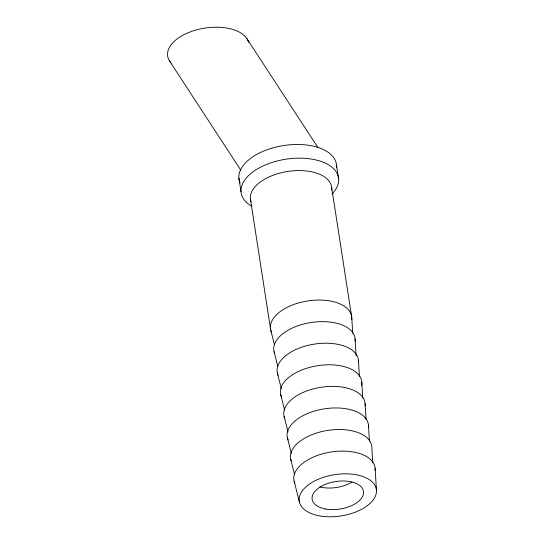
<?xml version="1.0" encoding="UTF-8"?>
<svg xmlns="http://www.w3.org/2000/svg" width="544" height="544" viewBox="0 0 544 544"><rect width="100%" height="100%" fill="white"/><g stroke="black" fill="none" stroke-linecap="round" stroke-linejoin="round"><path stroke-width="0.82" d="M246.799 38.502L317.954 147.567M169.66 61.152L240.815 170.211M270.742 330.092L274.455 344.774M274.088 351.669L277.794 366.357M277.426 373.252L281.343 388.749M280.765 394.828L284.682 410.326M284.104 416.405L288.021 431.902M287.45 437.981L291.36 453.478M290.788 459.564L294.494 474.246M294.127 481.141L299.486 502.343M336.512 165.22L338.626 178.888M331.718 187.864L351.757 317.336L352.716 333.295M250.362 198.56L270.409 328.025M238.884 178.051L241.006 191.719M375.142 468.377L376.448 490.226A38.998 20.896 -8.8 0 1 319.824 515.93A38.998 20.896 -8.8 0 1 317.145 479.754A38.998 20.896 -8.8 0 1 376.448 490.226M372.756 462.767L371.804 446.801A41.052 21.998 -8.8 0 0 326.278 430.651A41.052 21.998 -8.8 0 0 291.217 460.904M368.465 425.224L369.417 441.184M365.119 403.648L366.078 419.608M361.78 382.065L362.739 398.031M358.442 360.488L359.394 376.455M355.103 338.912L356.102 355.715M271.449 332.092A41.052 21.998 -8.8 0 1 307.516 300.975A41.052 21.998 -8.8 0 1 351.73 319.45M274.788 353.668A41.052 21.998 -8.8 0 1 310.855 322.551A41.052 21.998 -8.8 0 1 355.069 341.027M278.134 375.251A41.052 21.998 -8.8 0 1 314.201 344.128A41.052 21.998 -8.8 0 1 358.414 362.603M281.472 396.828A41.052 21.998 -8.8 0 1 318.825 365.514A41.052 21.998 -8.8 0 1 361.529 385.608M284.811 418.404A41.052 21.998 -8.8 0 1 320.878 387.287A41.052 21.998 -8.8 0 1 365.092 405.756M288.15 439.98A41.052 21.998 -8.8 0 1 324.217 408.864A41.052 21.998 -8.8 0 1 368.431 427.339M352.097 482.025A25.976 13.92 -8.8 0 1 319.865 486.894M294.834 483.14A41.052 21.998 -8.8 0 1 330.902 452.016A41.052 21.998 -8.8 0 1 375.115 470.492M251.131 201.967A41.052 21.998 -8.8 0 1 288.116 171.408A41.052 21.998 -8.8 0 1 331.69 189.978M251.913 206.251A49.266 26.398 -8.8 0 1 254.714 170.632A49.266 26.398 -8.8 0 1 319.382 160.874A49.266 26.398 -8.8 0 1 331.935 194.167M240.142 182.934A49.266 26.398 -8.8 0 1 283.424 145.588A49.266 26.398 -8.8 0 1 336.478 167.756M171.068 62.961A41.052 21.998 -8.8 0 1 197.05 29.723A41.052 21.998 -8.8 0 1 248.567 42.412M325.829 509.041A25.976 13.92 -8.8 0 0 363.542 491.919A25.976 13.92 -8.8 0 0 324.04 484.949A25.976 13.92 -8.8 0 0 325.829 509.041"/></g></svg>
